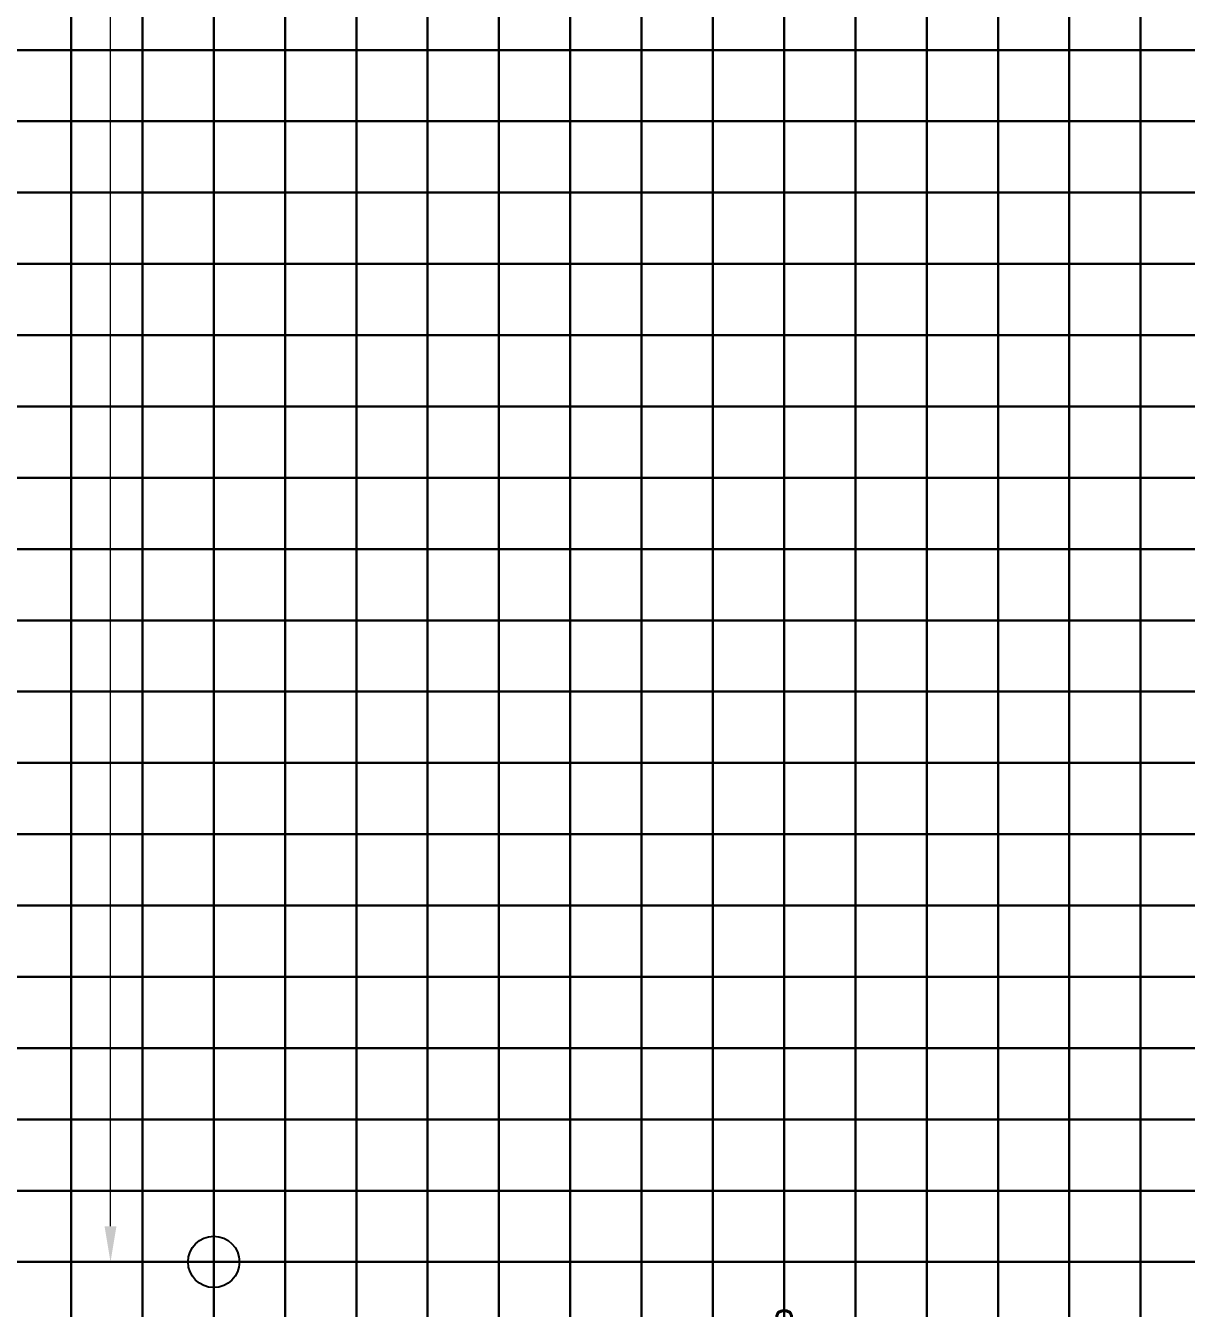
# Model space of a CAD drawing. Header units: millimetres. Extents: x -66 to 79, y -30 to 113.
# Drawn here: x -16.32 to -8.18, y 75.83 to 84.82 of the extents above; entities that cross this region are included whole.
import ezdxf

# ---------------------------------------------------------------- set-up
doc = ezdxf.new("R2010")
doc.units = ezdxf.units.MM
doc.layers.get('Defpoints').update_dxf_attribs({"color": 181})
doc.layers.add('Main_blokcs', color=3, linetype='Continuous')
doc.styles.add('ROMANS', font='ROMANS.shx', dxfattribs={"width": 0.8})
doc.dimstyles.new('DIM_0.1', dxfattribs={"dimscale": 0.1, "dimtxt": 2.5, "dimasz": 2.5, "dimexe": 1.25, "dimexo": 1.25, "dimgap": 1.25, "dimtad": 1, "dimdec": 3, "dimzin": 11, "dimdsep": 46, "dimtxsty": 'ROMANS', "dimcen": 0, "dimclrd": 1, "dimclre": 1, "dimclrt": 7, "dimadec": 4, "dimazin": 3, "dimtfac": 1, "dimtdec": 3, "dimtofl": 0, "dimtmove": 2, "dimatfit": 3, "dimfxl": 1, "dimfrac": 2, "dimtolj": 1, "dimtzin": 11, "dimlwd": 0, "dimlwe": 0, "dimarcsym": 0})

# ---------------------------------------------------------------- blocks, each defined once
blk = doc.blocks.new('*D10')
at = {"color": 1, "lineweight": 0, "transparency": 16777216}
for p, q in [((-15, 76.0258), (-15, 75.3082)), ((-7, 76.0258), (-7, 75.3082)), ((-14.75, 75.4332), (-7.25, 75.4332))]:
    blk.add_line(p, q, dxfattribs=at)
at = {"color": 1, "transparency": 16777216}
for points in [[(-14.75, 75.4749), (-14.75, 75.3916), (-15, 75.4332)], [(-7.25, 75.4749), (-7.25, 75.3916), (-7, 75.4332)]]:
    blk.add_solid(points, dxfattribs=at)
at = {"layer": 'Defpoints', "color": 0, "transparency": 16777216}
for p in [(-15, 76.1508), (-7, 76.1508), (-7, 75.4332)]:
    blk.add_point(p, dxfattribs=at)
at = {"color": 7, "transparency": 16777216, "insert": (-11, 75.6832), "char_height": 0.25, "attachment_point": 5, "style": 'ROMANS'}
blk.add_mtext('\\A1;8', dxfattribs=at)
blk = doc.blocks.new('*D11')
at = {"color": 1, "lineweight": 0, "transparency": 16777216}
for p, q in [((-15.125, 106.6508), (-15.8493, 106.6508)), ((-15.7243, 76.4008), (-15.7243, 106.4008)), ((-15.125, 76.1508), (-15.8493, 76.1508))]:
    blk.add_line(p, q, dxfattribs=at)
at = {"color": 1, "transparency": 16777216}
for points in [[(-15.766, 106.4008), (-15.6826, 106.4008), (-15.7243, 106.6508)], [(-15.766, 76.4008), (-15.6826, 76.4008), (-15.7243, 76.1508)]]:
    blk.add_solid(points, dxfattribs=at)
at = {"layer": 'Defpoints', "color": 0, "transparency": 16777216}
for p in [(-15.7243, 106.6508), (-15, 106.6508), (-15, 76.1508)]:
    blk.add_point(p, dxfattribs=at)
at = {"color": 7, "transparency": 16777216, "insert": (-15.9743, 91.4008), "char_height": 0.25, "attachment_point": 5, "rotation": 90, "style": 'ROMANS'}
blk.add_mtext('\\A1;30.5', dxfattribs=at)

msp = doc.modelspace()

# ---------------------------------------------------------------- linework, layer by layer
for points in [[(-16.5, 85.1508), (-16, 85.1508), (-16, 84.6508), (-16.5, 84.6508)], [(-16, 85.1508), (-15.5, 85.1508), (-15.5, 84.6508), (-16, 84.6508)], [(-15.5, 85.1508), (-15, 85.1508), (-15, 84.6508), (-15.5, 84.6508)], [(-15, 85.1508), (-14.5, 85.1508), (-14.5, 84.6508), (-15, 84.6508)], [(-14.5, 85.1508), (-14, 85.1508), (-14, 84.6508), (-14.5, 84.6508)], [(-14, 85.1508), (-13.5, 85.1508), (-13.5, 84.6508), (-14, 84.6508)], [(-13.5, 85.1508), (-13, 85.1508), (-13, 84.6508), (-13.5, 84.6508)], [(-13, 85.1508), (-12.5, 85.1508), (-12.5, 84.6508), (-13, 84.6508)], [(-12.5, 85.1508), (-12, 85.1508), (-12, 84.6508), (-12.5, 84.6508)], [(-12, 85.1508), (-11.5, 85.1508), (-11.5, 84.6508), (-12, 84.6508)], [(-11.5, 85.1508), (-11, 85.1508), (-11, 84.6508), (-11.5, 84.6508)], [(-11, 85.1508), (-10.5, 85.1508), (-10.5, 84.6508), (-11, 84.6508)], [(-10.5, 85.1508), (-10, 85.1508), (-10, 84.6508), (-10.5, 84.6508)], [(-10, 85.1508), (-9.5, 85.1508), (-9.5, 84.6508), (-10, 84.6508)], [(-9.5, 85.1508), (-9, 85.1508), (-9, 84.6508), (-9.5, 84.6508)], [(-9, 85.1508), (-8.5, 85.1508), (-8.5, 84.6508), (-9, 84.6508)], [(-8.5, 85.1508), (-8, 85.1508), (-8, 84.6508), (-8.5, 84.6508)], [(-16.5, 84.6508), (-16, 84.6508), (-16, 84.1508), (-16.5, 84.1508)], [(-16, 84.6508), (-15.5, 84.6508), (-15.5, 84.1508), (-16, 84.1508)], [(-15.5, 84.6508), (-15, 84.6508), (-15, 84.1508), (-15.5, 84.1508)], [(-15, 84.6508), (-14.5, 84.6508), (-14.5, 84.1508), (-15, 84.1508)], [(-14.5, 84.6508), (-14, 84.6508), (-14, 84.1508), (-14.5, 84.1508)], [(-14, 84.6508), (-13.5, 84.6508), (-13.5, 84.1508), (-14, 84.1508)], [(-13.5, 84.6508), (-13, 84.6508), (-13, 84.1508), (-13.5, 84.1508)], [(-13, 84.6508), (-12.5, 84.6508), (-12.5, 84.1508), (-13, 84.1508)], [(-12.5, 84.6508), (-12, 84.6508), (-12, 84.1508), (-12.5, 84.1508)], [(-12, 84.6508), (-11.5, 84.6508), (-11.5, 84.1508), (-12, 84.1508)], [(-11.5, 84.6508), (-11, 84.6508), (-11, 84.1508), (-11.5, 84.1508)], [(-11, 84.6508), (-10.5, 84.6508), (-10.5, 84.1508), (-11, 84.1508)], [(-10.5, 84.6508), (-10, 84.6508), (-10, 84.1508), (-10.5, 84.1508)], [(-10, 84.6508), (-9.5, 84.6508), (-9.5, 84.1508), (-10, 84.1508)], [(-9.5, 84.6508), (-9, 84.6508), (-9, 84.1508), (-9.5, 84.1508)], [(-9, 84.6508), (-8.5, 84.6508), (-8.5, 84.1508), (-9, 84.1508)], [(-8.5, 84.6508), (-8, 84.6508), (-8, 84.1508), (-8.5, 84.1508)], [(-16.5, 84.1508), (-16, 84.1508), (-16, 83.6508), (-16.5, 83.6508)], [(-16, 84.1508), (-15.5, 84.1508), (-15.5, 83.6508), (-16, 83.6508)], [(-15.5, 84.1508), (-15, 84.1508), (-15, 83.6508), (-15.5, 83.6508)], [(-15, 84.1508), (-14.5, 84.1508), (-14.5, 83.6508), (-15, 83.6508)], [(-14.5, 84.1508), (-14, 84.1508), (-14, 83.6508), (-14.5, 83.6508)], [(-14, 84.1508), (-13.5, 84.1508), (-13.5, 83.6508), (-14, 83.6508)], [(-13.5, 84.1508), (-13, 84.1508), (-13, 83.6508), (-13.5, 83.6508)], [(-13, 84.1508), (-12.5, 84.1508), (-12.5, 83.6508), (-13, 83.6508)], [(-12.5, 84.1508), (-12, 84.1508), (-12, 83.6508), (-12.5, 83.6508)], [(-12, 84.1508), (-11.5, 84.1508), (-11.5, 83.6508), (-12, 83.6508)], [(-11.5, 84.1508), (-11, 84.1508), (-11, 83.6508), (-11.5, 83.6508)], [(-11, 84.1508), (-10.5, 84.1508), (-10.5, 83.6508), (-11, 83.6508)], [(-10.5, 84.1508), (-10, 84.1508), (-10, 83.6508), (-10.5, 83.6508)], [(-10, 84.1508), (-9.5, 84.1508), (-9.5, 83.6508), (-10, 83.6508)], [(-9.5, 84.1508), (-9, 84.1508), (-9, 83.6508), (-9.5, 83.6508)], [(-9, 84.1508), (-8.5, 84.1508), (-8.5, 83.6508), (-9, 83.6508)], [(-8.5, 84.1508), (-8, 84.1508), (-8, 83.6508), (-8.5, 83.6508)], [(-16.5, 83.6508), (-16, 83.6508), (-16, 83.1508), (-16.5, 83.1508)], [(-16, 83.6508), (-15.5, 83.6508), (-15.5, 83.1508), (-16, 83.1508)], [(-15.5, 83.6508), (-15, 83.6508), (-15, 83.1508), (-15.5, 83.1508)], [(-15, 83.6508), (-14.5, 83.6508), (-14.5, 83.1508), (-15, 83.1508)], [(-14.5, 83.6508), (-14, 83.6508), (-14, 83.1508), (-14.5, 83.1508)], [(-14, 83.6508), (-13.5, 83.6508), (-13.5, 83.1508), (-14, 83.1508)], [(-13.5, 83.6508), (-13, 83.6508), (-13, 83.1508), (-13.5, 83.1508)], [(-13, 83.6508), (-12.5, 83.6508), (-12.5, 83.1508), (-13, 83.1508)], [(-12.5, 83.6508), (-12, 83.6508), (-12, 83.1508), (-12.5, 83.1508)], [(-12, 83.6508), (-11.5, 83.6508), (-11.5, 83.1508), (-12, 83.1508)], [(-11.5, 83.6508), (-11, 83.6508), (-11, 83.1508), (-11.5, 83.1508)], [(-11, 83.6508), (-10.5, 83.6508), (-10.5, 83.1508), (-11, 83.1508)], [(-10.5, 83.6508), (-10, 83.6508), (-10, 83.1508), (-10.5, 83.1508)], [(-10, 83.6508), (-9.5, 83.6508), (-9.5, 83.1508), (-10, 83.1508)], [(-9.5, 83.6508), (-9, 83.6508), (-9, 83.1508), (-9.5, 83.1508)], [(-9, 83.6508), (-8.5, 83.6508), (-8.5, 83.1508), (-9, 83.1508)], [(-8.5, 83.6508), (-8, 83.6508), (-8, 83.1508), (-8.5, 83.1508)], [(-16.5, 83.1508), (-16, 83.1508), (-16, 82.6508), (-16.5, 82.6508)], [(-16, 83.1508), (-15.5, 83.1508), (-15.5, 82.6508), (-16, 82.6508)], [(-15.5, 83.1508), (-15, 83.1508), (-15, 82.6508), (-15.5, 82.6508)], [(-15, 83.1508), (-14.5, 83.1508), (-14.5, 82.6508), (-15, 82.6508)], [(-14.5, 83.1508), (-14, 83.1508), (-14, 82.6508), (-14.5, 82.6508)], [(-14, 83.1508), (-13.5, 83.1508), (-13.5, 82.6508), (-14, 82.6508)], [(-13.5, 83.1508), (-13, 83.1508), (-13, 82.6508), (-13.5, 82.6508)], [(-13, 83.1508), (-12.5, 83.1508), (-12.5, 82.6508), (-13, 82.6508)], [(-12.5, 83.1508), (-12, 83.1508), (-12, 82.6508), (-12.5, 82.6508)], [(-12, 83.1508), (-11.5, 83.1508), (-11.5, 82.6508), (-12, 82.6508)], [(-11.5, 83.1508), (-11, 83.1508), (-11, 82.6508), (-11.5, 82.6508)], [(-11, 83.1508), (-10.5, 83.1508), (-10.5, 82.6508), (-11, 82.6508)], [(-10.5, 83.1508), (-10, 83.1508), (-10, 82.6508), (-10.5, 82.6508)], [(-10, 83.1508), (-9.5, 83.1508), (-9.5, 82.6508), (-10, 82.6508)], [(-9.5, 83.1508), (-9, 83.1508), (-9, 82.6508), (-9.5, 82.6508)], [(-9, 83.1508), (-8.5, 83.1508), (-8.5, 82.6508), (-9, 82.6508)], [(-8.5, 83.1508), (-8, 83.1508), (-8, 82.6508), (-8.5, 82.6508)], [(-16.5, 82.6508), (-16, 82.6508), (-16, 82.1508), (-16.5, 82.1508)], [(-16, 82.6508), (-15.5, 82.6508), (-15.5, 82.1508), (-16, 82.1508)], [(-15.5, 82.6508), (-15, 82.6508), (-15, 82.1508), (-15.5, 82.1508)], [(-15, 82.6508), (-14.5, 82.6508), (-14.5, 82.1508), (-15, 82.1508)], [(-14.5, 82.6508), (-14, 82.6508), (-14, 82.1508), (-14.5, 82.1508)], [(-14, 82.6508), (-13.5, 82.6508), (-13.5, 82.1508), (-14, 82.1508)], [(-13.5, 82.6508), (-13, 82.6508), (-13, 82.1508), (-13.5, 82.1508)], [(-13, 82.6508), (-12.5, 82.6508), (-12.5, 82.1508), (-13, 82.1508)], [(-12.5, 82.6508), (-12, 82.6508), (-12, 82.1508), (-12.5, 82.1508)], [(-12, 82.6508), (-11.5, 82.6508), (-11.5, 82.1508), (-12, 82.1508)], [(-11.5, 82.6508), (-11, 82.6508), (-11, 82.1508), (-11.5, 82.1508)], [(-11, 82.6508), (-10.5, 82.6508), (-10.5, 82.1508), (-11, 82.1508)], [(-10.5, 82.6508), (-10, 82.6508), (-10, 82.1508), (-10.5, 82.1508)], [(-10, 82.6508), (-9.5, 82.6508), (-9.5, 82.1508), (-10, 82.1508)], [(-9.5, 82.6508), (-9, 82.6508), (-9, 82.1508), (-9.5, 82.1508)], [(-9, 82.6508), (-8.5, 82.6508), (-8.5, 82.1508), (-9, 82.1508)], [(-8.5, 82.6508), (-8, 82.6508), (-8, 82.1508), (-8.5, 82.1508)], [(-16.5, 82.1508), (-16, 82.1508), (-16, 81.6508), (-16.5, 81.6508)], [(-16, 82.1508), (-15.5, 82.1508), (-15.5, 81.6508), (-16, 81.6508)], [(-15.5, 82.1508), (-15, 82.1508), (-15, 81.6508), (-15.5, 81.6508)], [(-15, 82.1508), (-14.5, 82.1508), (-14.5, 81.6508), (-15, 81.6508)], [(-14.5, 82.1508), (-14, 82.1508), (-14, 81.6508), (-14.5, 81.6508)], [(-14, 82.1508), (-13.5, 82.1508), (-13.5, 81.6508), (-14, 81.6508)], [(-13.5, 82.1508), (-13, 82.1508), (-13, 81.6508), (-13.5, 81.6508)], [(-13, 82.1508), (-12.5, 82.1508), (-12.5, 81.6508), (-13, 81.6508)], [(-12.5, 82.1508), (-12, 82.1508), (-12, 81.6508), (-12.5, 81.6508)], [(-12, 82.1508), (-11.5, 82.1508), (-11.5, 81.6508), (-12, 81.6508)], [(-11.5, 82.1508), (-11, 82.1508), (-11, 81.6508), (-11.5, 81.6508)], [(-11, 82.1508), (-10.5, 82.1508), (-10.5, 81.6508), (-11, 81.6508)], [(-10.5, 82.1508), (-10, 82.1508), (-10, 81.6508), (-10.5, 81.6508)], [(-10, 82.1508), (-9.5, 82.1508), (-9.5, 81.6508), (-10, 81.6508)], [(-9.5, 82.1508), (-9, 82.1508), (-9, 81.6508), (-9.5, 81.6508)], [(-9, 82.1508), (-8.5, 82.1508), (-8.5, 81.6508), (-9, 81.6508)], [(-8.5, 82.1508), (-8, 82.1508), (-8, 81.6508), (-8.5, 81.6508)], [(-16.5, 81.6508), (-16, 81.6508), (-16, 81.1508), (-16.5, 81.1508)], [(-16, 81.6508), (-15.5, 81.6508), (-15.5, 81.1508), (-16, 81.1508)], [(-15.5, 81.6508), (-15, 81.6508), (-15, 81.1508), (-15.5, 81.1508)], [(-15, 81.6508), (-14.5, 81.6508), (-14.5, 81.1508), (-15, 81.1508)], [(-14.5, 81.6508), (-14, 81.6508), (-14, 81.1508), (-14.5, 81.1508)], [(-14, 81.6508), (-13.5, 81.6508), (-13.5, 81.1508), (-14, 81.1508)], [(-13.5, 81.6508), (-13, 81.6508), (-13, 81.1508), (-13.5, 81.1508)], [(-13, 81.6508), (-12.5, 81.6508), (-12.5, 81.1508), (-13, 81.1508)], [(-12.5, 81.6508), (-12, 81.6508), (-12, 81.1508), (-12.5, 81.1508)], [(-12, 81.6508), (-11.5, 81.6508), (-11.5, 81.1508), (-12, 81.1508)], [(-11.5, 81.6508), (-11, 81.6508), (-11, 81.1508), (-11.5, 81.1508)], [(-11, 81.6508), (-10.5, 81.6508), (-10.5, 81.1508), (-11, 81.1508)], [(-10.5, 81.6508), (-10, 81.6508), (-10, 81.1508), (-10.5, 81.1508)], [(-10, 81.6508), (-9.5, 81.6508), (-9.5, 81.1508), (-10, 81.1508)], [(-9.5, 81.6508), (-9, 81.6508), (-9, 81.1508), (-9.5, 81.1508)], [(-9, 81.6508), (-8.5, 81.6508), (-8.5, 81.1508), (-9, 81.1508)], [(-8.5, 81.6508), (-8, 81.6508), (-8, 81.1508), (-8.5, 81.1508)], [(-16.5, 81.1508), (-16, 81.1508), (-16, 80.6508), (-16.5, 80.6508)], [(-16, 81.1508), (-15.5, 81.1508), (-15.5, 80.6508), (-16, 80.6508)], [(-15.5, 81.1508), (-15, 81.1508), (-15, 80.6508), (-15.5, 80.6508)], [(-15, 81.1508), (-14.5, 81.1508), (-14.5, 80.6508), (-15, 80.6508)], [(-14.5, 81.1508), (-14, 81.1508), (-14, 80.6508), (-14.5, 80.6508)], [(-14, 81.1508), (-13.5, 81.1508), (-13.5, 80.6508), (-14, 80.6508)], [(-13.5, 81.1508), (-13, 81.1508), (-13, 80.6508), (-13.5, 80.6508)], [(-13, 81.1508), (-12.5, 81.1508), (-12.5, 80.6508), (-13, 80.6508)], [(-12.5, 81.1508), (-12, 81.1508), (-12, 80.6508), (-12.5, 80.6508)], [(-12, 81.1508), (-11.5, 81.1508), (-11.5, 80.6508), (-12, 80.6508)], [(-11.5, 81.1508), (-11, 81.1508), (-11, 80.6508), (-11.5, 80.6508)], [(-11, 81.1508), (-10.5, 81.1508), (-10.5, 80.6508), (-11, 80.6508)], [(-10.5, 81.1508), (-10, 81.1508), (-10, 80.6508), (-10.5, 80.6508)], [(-10, 81.1508), (-9.5, 81.1508), (-9.5, 80.6508), (-10, 80.6508)], [(-9.5, 81.1508), (-9, 81.1508), (-9, 80.6508), (-9.5, 80.6508)], [(-9, 81.1508), (-8.5, 81.1508), (-8.5, 80.6508), (-9, 80.6508)], [(-8.5, 81.1508), (-8, 81.1508), (-8, 80.6508), (-8.5, 80.6508)], [(-16.5, 80.6508), (-16, 80.6508), (-16, 80.1508), (-16.5, 80.1508)], [(-16, 80.6508), (-15.5, 80.6508), (-15.5, 80.1508), (-16, 80.1508)], [(-15.5, 80.6508), (-15, 80.6508), (-15, 80.1508), (-15.5, 80.1508)], [(-15, 80.6508), (-14.5, 80.6508), (-14.5, 80.1508), (-15, 80.1508)], [(-14.5, 80.6508), (-14, 80.6508), (-14, 80.1508), (-14.5, 80.1508)], [(-14, 80.6508), (-13.5, 80.6508), (-13.5, 80.1508), (-14, 80.1508)], [(-13.5, 80.6508), (-13, 80.6508), (-13, 80.1508), (-13.5, 80.1508)], [(-13, 80.6508), (-12.5, 80.6508), (-12.5, 80.1508), (-13, 80.1508)], [(-12.5, 80.6508), (-12, 80.6508), (-12, 80.1508), (-12.5, 80.1508)], [(-12, 80.6508), (-11.5, 80.6508), (-11.5, 80.1508), (-12, 80.1508)], [(-11.5, 80.6508), (-11, 80.6508), (-11, 80.1508), (-11.5, 80.1508)], [(-11, 80.6508), (-10.5, 80.6508), (-10.5, 80.1508), (-11, 80.1508)], [(-10.5, 80.6508), (-10, 80.6508), (-10, 80.1508), (-10.5, 80.1508)], [(-10, 80.6508), (-9.5, 80.6508), (-9.5, 80.1508), (-10, 80.1508)], [(-9.5, 80.6508), (-9, 80.6508), (-9, 80.1508), (-9.5, 80.1508)], [(-9, 80.6508), (-8.5, 80.6508), (-8.5, 80.1508), (-9, 80.1508)], [(-8.5, 80.6508), (-8, 80.6508), (-8, 80.1508), (-8.5, 80.1508)], [(-16.5, 80.1508), (-16, 80.1508), (-16, 79.6508), (-16.5, 79.6508)], [(-16, 80.1508), (-15.5, 80.1508), (-15.5, 79.6508), (-16, 79.6508)], [(-15.5, 80.1508), (-15, 80.1508), (-15, 79.6508), (-15.5, 79.6508)], [(-15, 80.1508), (-14.5, 80.1508), (-14.5, 79.6508), (-15, 79.6508)], [(-14.5, 80.1508), (-14, 80.1508), (-14, 79.6508), (-14.5, 79.6508)], [(-14, 80.1508), (-13.5, 80.1508), (-13.5, 79.6508), (-14, 79.6508)], [(-13.5, 80.1508), (-13, 80.1508), (-13, 79.6508), (-13.5, 79.6508)], [(-13, 80.1508), (-12.5, 80.1508), (-12.5, 79.6508), (-13, 79.6508)], [(-12.5, 80.1508), (-12, 80.1508), (-12, 79.6508), (-12.5, 79.6508)], [(-12, 80.1508), (-11.5, 80.1508), (-11.5, 79.6508), (-12, 79.6508)], [(-11.5, 80.1508), (-11, 80.1508), (-11, 79.6508), (-11.5, 79.6508)], [(-11, 80.1508), (-10.5, 80.1508), (-10.5, 79.6508), (-11, 79.6508)], [(-10.5, 80.1508), (-10, 80.1508), (-10, 79.6508), (-10.5, 79.6508)], [(-10, 80.1508), (-9.5, 80.1508), (-9.5, 79.6508), (-10, 79.6508)], [(-9.5, 80.1508), (-9, 80.1508), (-9, 79.6508), (-9.5, 79.6508)], [(-9, 80.1508), (-8.5, 80.1508), (-8.5, 79.6508), (-9, 79.6508)], [(-8.5, 80.1508), (-8, 80.1508), (-8, 79.6508), (-8.5, 79.6508)], [(-16.5, 79.6508), (-16, 79.6508), (-16, 79.1508), (-16.5, 79.1508)], [(-16, 79.6508), (-15.5, 79.6508), (-15.5, 79.1508), (-16, 79.1508)], [(-15.5, 79.6508), (-15, 79.6508), (-15, 79.1508), (-15.5, 79.1508)], [(-15, 79.6508), (-14.5, 79.6508), (-14.5, 79.1508), (-15, 79.1508)], [(-14.5, 79.6508), (-14, 79.6508), (-14, 79.1508), (-14.5, 79.1508)], [(-14, 79.6508), (-13.5, 79.6508), (-13.5, 79.1508), (-14, 79.1508)], [(-13.5, 79.6508), (-13, 79.6508), (-13, 79.1508), (-13.5, 79.1508)], [(-13, 79.6508), (-12.5, 79.6508), (-12.5, 79.1508), (-13, 79.1508)], [(-12.5, 79.6508), (-12, 79.6508), (-12, 79.1508), (-12.5, 79.1508)], [(-12, 79.6508), (-11.5, 79.6508), (-11.5, 79.1508), (-12, 79.1508)], [(-11.5, 79.6508), (-11, 79.6508), (-11, 79.1508), (-11.5, 79.1508)], [(-11, 79.6508), (-10.5, 79.6508), (-10.5, 79.1508), (-11, 79.1508)], [(-10.5, 79.6508), (-10, 79.6508), (-10, 79.1508), (-10.5, 79.1508)], [(-10, 79.6508), (-9.5, 79.6508), (-9.5, 79.1508), (-10, 79.1508)], [(-9.5, 79.6508), (-9, 79.6508), (-9, 79.1508), (-9.5, 79.1508)], [(-9, 79.6508), (-8.5, 79.6508), (-8.5, 79.1508), (-9, 79.1508)], [(-8.5, 79.6508), (-8, 79.6508), (-8, 79.1508), (-8.5, 79.1508)], [(-16.5, 79.1508), (-16, 79.1508), (-16, 78.6508), (-16.5, 78.6508)], [(-16, 79.1508), (-15.5, 79.1508), (-15.5, 78.6508), (-16, 78.6508)], [(-15.5, 79.1508), (-15, 79.1508), (-15, 78.6508), (-15.5, 78.6508)], [(-15, 79.1508), (-14.5, 79.1508), (-14.5, 78.6508), (-15, 78.6508)], [(-14.5, 79.1508), (-14, 79.1508), (-14, 78.6508), (-14.5, 78.6508)], [(-14, 79.1508), (-13.5, 79.1508), (-13.5, 78.6508), (-14, 78.6508)], [(-13.5, 79.1508), (-13, 79.1508), (-13, 78.6508), (-13.5, 78.6508)], [(-13, 79.1508), (-12.5, 79.1508), (-12.5, 78.6508), (-13, 78.6508)], [(-12.5, 79.1508), (-12, 79.1508), (-12, 78.6508), (-12.5, 78.6508)], [(-12, 79.1508), (-11.5, 79.1508), (-11.5, 78.6508), (-12, 78.6508)], [(-11.5, 79.1508), (-11, 79.1508), (-11, 78.6508), (-11.5, 78.6508)], [(-11, 79.1508), (-10.5, 79.1508), (-10.5, 78.6508), (-11, 78.6508)], [(-10.5, 79.1508), (-10, 79.1508), (-10, 78.6508), (-10.5, 78.6508)], [(-10, 79.1508), (-9.5, 79.1508), (-9.5, 78.6508), (-10, 78.6508)], [(-9.5, 79.1508), (-9, 79.1508), (-9, 78.6508), (-9.5, 78.6508)], [(-9, 79.1508), (-8.5, 79.1508), (-8.5, 78.6508), (-9, 78.6508)], [(-8.5, 79.1508), (-8, 79.1508), (-8, 78.6508), (-8.5, 78.6508)], [(-16.5, 78.6508), (-16, 78.6508), (-16, 78.1508), (-16.5, 78.1508)], [(-16, 78.6508), (-15.5, 78.6508), (-15.5, 78.1508), (-16, 78.1508)], [(-15.5, 78.6508), (-15, 78.6508), (-15, 78.1508), (-15.5, 78.1508)], [(-15, 78.6508), (-14.5, 78.6508), (-14.5, 78.1508), (-15, 78.1508)], [(-14.5, 78.6508), (-14, 78.6508), (-14, 78.1508), (-14.5, 78.1508)], [(-14, 78.6508), (-13.5, 78.6508), (-13.5, 78.1508), (-14, 78.1508)], [(-13.5, 78.6508), (-13, 78.6508), (-13, 78.1508), (-13.5, 78.1508)], [(-13, 78.6508), (-12.5, 78.6508), (-12.5, 78.1508), (-13, 78.1508)], [(-12.5, 78.6508), (-12, 78.6508), (-12, 78.1508), (-12.5, 78.1508)], [(-12, 78.6508), (-11.5, 78.6508), (-11.5, 78.1508), (-12, 78.1508)], [(-11.5, 78.6508), (-11, 78.6508), (-11, 78.1508), (-11.5, 78.1508)], [(-11, 78.6508), (-10.5, 78.6508), (-10.5, 78.1508), (-11, 78.1508)], [(-10.5, 78.6508), (-10, 78.6508), (-10, 78.1508), (-10.5, 78.1508)], [(-10, 78.6508), (-9.5, 78.6508), (-9.5, 78.1508), (-10, 78.1508)], [(-9.5, 78.6508), (-9, 78.6508), (-9, 78.1508), (-9.5, 78.1508)], [(-9, 78.6508), (-8.5, 78.6508), (-8.5, 78.1508), (-9, 78.1508)], [(-8.5, 78.6508), (-8, 78.6508), (-8, 78.1508), (-8.5, 78.1508)], [(-16.5, 78.1508), (-16, 78.1508), (-16, 77.6508), (-16.5, 77.6508)], [(-16, 78.1508), (-15.5, 78.1508), (-15.5, 77.6508), (-16, 77.6508)], [(-15.5, 78.1508), (-15, 78.1508), (-15, 77.6508), (-15.5, 77.6508)], [(-15, 78.1508), (-14.5, 78.1508), (-14.5, 77.6508), (-15, 77.6508)], [(-14.5, 78.1508), (-14, 78.1508), (-14, 77.6508), (-14.5, 77.6508)], [(-14, 78.1508), (-13.5, 78.1508), (-13.5, 77.6508), (-14, 77.6508)], [(-13.5, 78.1508), (-13, 78.1508), (-13, 77.6508), (-13.5, 77.6508)], [(-13, 78.1508), (-12.5, 78.1508), (-12.5, 77.6508), (-13, 77.6508)], [(-12.5, 78.1508), (-12, 78.1508), (-12, 77.6508), (-12.5, 77.6508)], [(-12, 78.1508), (-11.5, 78.1508), (-11.5, 77.6508), (-12, 77.6508)], [(-11.5, 78.1508), (-11, 78.1508), (-11, 77.6508), (-11.5, 77.6508)], [(-11, 78.1508), (-10.5, 78.1508), (-10.5, 77.6508), (-11, 77.6508)], [(-10.5, 78.1508), (-10, 78.1508), (-10, 77.6508), (-10.5, 77.6508)], [(-10, 78.1508), (-9.5, 78.1508), (-9.5, 77.6508), (-10, 77.6508)], [(-9.5, 78.1508), (-9, 78.1508), (-9, 77.6508), (-9.5, 77.6508)], [(-9, 78.1508), (-8.5, 78.1508), (-8.5, 77.6508), (-9, 77.6508)], [(-8.5, 78.1508), (-8, 78.1508), (-8, 77.6508), (-8.5, 77.6508)], [(-16.5, 77.6508), (-16, 77.6508), (-16, 77.1508), (-16.5, 77.1508)], [(-16, 77.6508), (-15.5, 77.6508), (-15.5, 77.1508), (-16, 77.1508)], [(-15.5, 77.6508), (-15, 77.6508), (-15, 77.1508), (-15.5, 77.1508)], [(-15, 77.6508), (-14.5, 77.6508), (-14.5, 77.1508), (-15, 77.1508)], [(-14.5, 77.6508), (-14, 77.6508), (-14, 77.1508), (-14.5, 77.1508)], [(-14, 77.6508), (-13.5, 77.6508), (-13.5, 77.1508), (-14, 77.1508)], [(-13.5, 77.6508), (-13, 77.6508), (-13, 77.1508), (-13.5, 77.1508)], [(-13, 77.6508), (-12.5, 77.6508), (-12.5, 77.1508), (-13, 77.1508)], [(-12.5, 77.6508), (-12, 77.6508), (-12, 77.1508), (-12.5, 77.1508)], [(-12, 77.6508), (-11.5, 77.6508), (-11.5, 77.1508), (-12, 77.1508)], [(-11.5, 77.6508), (-11, 77.6508), (-11, 77.1508), (-11.5, 77.1508)], [(-11, 77.6508), (-10.5, 77.6508), (-10.5, 77.1508), (-11, 77.1508)], [(-10.5, 77.6508), (-10, 77.6508), (-10, 77.1508), (-10.5, 77.1508)], [(-10, 77.6508), (-9.5, 77.6508), (-9.5, 77.1508), (-10, 77.1508)], [(-9.5, 77.6508), (-9, 77.6508), (-9, 77.1508), (-9.5, 77.1508)], [(-9, 77.6508), (-8.5, 77.6508), (-8.5, 77.1508), (-9, 77.1508)], [(-8.5, 77.6508), (-8, 77.6508), (-8, 77.1508), (-8.5, 77.1508)], [(-16.5, 77.1508), (-16, 77.1508), (-16, 76.6508), (-16.5, 76.6508)], [(-16, 77.1508), (-15.5, 77.1508), (-15.5, 76.6508), (-16, 76.6508)], [(-15.5, 77.1508), (-15, 77.1508), (-15, 76.6508), (-15.5, 76.6508)], [(-15, 77.1508), (-14.5, 77.1508), (-14.5, 76.6508), (-15, 76.6508)], [(-14.5, 77.1508), (-14, 77.1508), (-14, 76.6508), (-14.5, 76.6508)], [(-14, 77.1508), (-13.5, 77.1508), (-13.5, 76.6508), (-14, 76.6508)], [(-13.5, 77.1508), (-13, 77.1508), (-13, 76.6508), (-13.5, 76.6508)], [(-13, 77.1508), (-12.5, 77.1508), (-12.5, 76.6508), (-13, 76.6508)], [(-12.5, 77.1508), (-12, 77.1508), (-12, 76.6508), (-12.5, 76.6508)], [(-12, 77.1508), (-11.5, 77.1508), (-11.5, 76.6508), (-12, 76.6508)], [(-11.5, 77.1508), (-11, 77.1508), (-11, 76.6508), (-11.5, 76.6508)], [(-11, 77.1508), (-10.5, 77.1508), (-10.5, 76.6508), (-11, 76.6508)], [(-10.5, 77.1508), (-10, 77.1508), (-10, 76.6508), (-10.5, 76.6508)], [(-10, 77.1508), (-9.5, 77.1508), (-9.5, 76.6508), (-10, 76.6508)], [(-9.5, 77.1508), (-9, 77.1508), (-9, 76.6508), (-9.5, 76.6508)], [(-9, 77.1508), (-8.5, 77.1508), (-8.5, 76.6508), (-9, 76.6508)], [(-8.5, 77.1508), (-8, 77.1508), (-8, 76.6508), (-8.5, 76.6508)], [(-16.5, 76.6508), (-16, 76.6508), (-16, 76.1508), (-16.5, 76.1508)], [(-16, 76.6508), (-15.5, 76.6508), (-15.5, 76.1508), (-16, 76.1508)], [(-15.5, 76.6508), (-15, 76.6508), (-15, 76.1508), (-15.5, 76.1508)], [(-15, 76.6508), (-14.5, 76.6508), (-14.5, 76.1508), (-15, 76.1508)], [(-14.5, 76.6508), (-14, 76.6508), (-14, 76.1508), (-14.5, 76.1508)], [(-14, 76.6508), (-13.5, 76.6508), (-13.5, 76.1508), (-14, 76.1508)], [(-13.5, 76.6508), (-13, 76.6508), (-13, 76.1508), (-13.5, 76.1508)], [(-13, 76.6508), (-12.5, 76.6508), (-12.5, 76.1508), (-13, 76.1508)], [(-12.5, 76.6508), (-12, 76.6508), (-12, 76.1508), (-12.5, 76.1508)], [(-12, 76.6508), (-11.5, 76.6508), (-11.5, 76.1508), (-12, 76.1508)], [(-11.5, 76.6508), (-11, 76.6508), (-11, 76.1508), (-11.5, 76.1508)], [(-11, 76.6508), (-10.5, 76.6508), (-10.5, 76.1508), (-11, 76.1508)], [(-10.5, 76.6508), (-10, 76.6508), (-10, 76.1508), (-10.5, 76.1508)], [(-10, 76.6508), (-9.5, 76.6508), (-9.5, 76.1508), (-10, 76.1508)], [(-9.5, 76.6508), (-9, 76.6508), (-9, 76.1508), (-9.5, 76.1508)], [(-9, 76.6508), (-8.5, 76.6508), (-8.5, 76.1508), (-9, 76.1508)], [(-8.5, 76.6508), (-8, 76.6508), (-8, 76.1508), (-8.5, 76.1508)], [(-16.5, 76.1508), (-16, 76.1508), (-16, 75.6508), (-16.5, 75.6508)], [(-16, 76.1508), (-15.5, 76.1508), (-15.5, 75.6508), (-16, 75.6508)], [(-15.5, 76.1508), (-15, 76.1508), (-15, 75.6508), (-15.5, 75.6508)], [(-15, 76.1508), (-14.5, 76.1508), (-14.5, 75.6508), (-15, 75.6508)], [(-14.5, 76.1508), (-14, 76.1508), (-14, 75.6508), (-14.5, 75.6508)], [(-14, 76.1508), (-13.5, 76.1508), (-13.5, 75.6508), (-14, 75.6508)], [(-13.5, 76.1508), (-13, 76.1508), (-13, 75.6508), (-13.5, 75.6508)], [(-13, 76.1508), (-12.5, 76.1508), (-12.5, 75.6508), (-13, 75.6508)], [(-12.5, 76.1508), (-12, 76.1508), (-12, 75.6508), (-12.5, 75.6508)], [(-12, 76.1508), (-11.5, 76.1508), (-11.5, 75.6508), (-12, 75.6508)], [(-11.5, 76.1508), (-11, 76.1508), (-11, 75.6508), (-11.5, 75.6508)], [(-11, 76.1508), (-10.5, 76.1508), (-10.5, 75.6508), (-11, 75.6508)], [(-10.5, 76.1508), (-10, 76.1508), (-10, 75.6508), (-10.5, 75.6508)], [(-10, 76.1508), (-9.5, 76.1508), (-9.5, 75.6508), (-10, 75.6508)], [(-9.5, 76.1508), (-9, 76.1508), (-9, 75.6508), (-9.5, 75.6508)], [(-9, 76.1508), (-8.5, 76.1508), (-8.5, 75.6508), (-9, 75.6508)], [(-8.5, 76.1508), (-8, 76.1508), (-8, 75.6508), (-8.5, 75.6508)]]:
    msp.add_lwpolyline(points, close=True)
at = {"layer": 'Defpoints'}
msp.add_lwpolyline([(9.9041, 76.1508), (-66.3654, 76.1508)], dxfattribs=at)
msp.add_circle((-15, 76.1508), 0.1802, dxfattribs=at)
at = {"layer": 'Main_blokcs'}
msp.add_lwpolyline([(-30, 76.1508), (0, 76.1508), (0, 85.1508), (-30, 85.1508)], close=True, dxfattribs=at)
msp.add_lwpolyline([(-30, 76.1508), (0, 76.1508), (0, 85.1508), (-30, 85.1508)], close=True, dxfattribs=at)

# ---------------------------------------------------------------- dimensions: what is measured, and where the dimension line sits
dim = msp.add_linear_dim(base=(-15.7243, 106.6508), p1=(-15, 76.1508), p2=(-15, 106.6508), angle=90, dimstyle='DIM_0.1')
dim.commit()
dim.dimension.update_dxf_attribs({"geometry": '*D11', "text_midpoint": (-15.9743, 91.4008)})
dim = msp.add_linear_dim(base=(-7, 75.4332), p1=(-15, 76.1508), p2=(-7, 76.1508), dimstyle='DIM_0.1')
dim.commit()
dim.dimension.update_dxf_attribs({"geometry": '*D10', "text_midpoint": (-11, 75.6832)})

doc.saveas('drawing.dxf')
